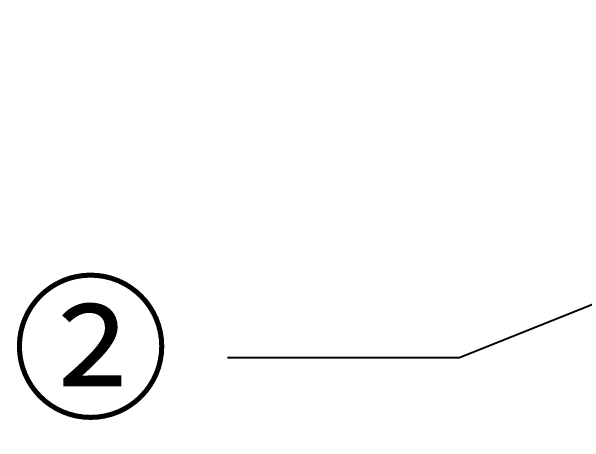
# Model space of a CAD drawing. Header units: millimetres. Extents: x 0 to 119933, y -45162 to 41221.
# Drawn here: x 10826.9 to 11222.3, y 1581.1 to 1878.7 of the extents above; entities that cross this region are included whole.
import ezdxf
from ezdxf import colors
from ezdxf.entities.mleader import LeaderData, LeaderLine
from ezdxf.math import Vec2, Vec3

# ---------------------------------------------------------------- set-up
doc = ezdxf.new("R2010")
doc.units = ezdxf.units.MM
doc.styles.get("Standard").update_dxf_attribs({"font": 'arial.ttf'})

msp = doc.modelspace()

# ---------------------------------------------------------------- leaders
ml = msp.add_multileader_mtext('Standard')
ml.set_content('{\\fSimSun|b0|i0|c134|p2;②}', color=256)
ml.set_leader_properties()
ml.build(insert=Vec2(0, 0))
ml.multileader.update_dxf_attribs({"arrow_head_size": 80, "scale": 20})
ctx = ml.context
ctx.base_point, ctx.scale, ctx.char_height, ctx.arrow_head_size, ctx.landing_gap_size, ctx.plane_origin = Vec3(10789.22, 1639.57, 2.79), 20, 80, 80, 40, Vec3(11824.02, 1639.57, 2.79)
ctx.text_align_type = 2
notes = []
notes.append((ctx, [(0, (1, 1, 0), (11136.03, 1639.57, 2.79), (-1, 0), 160, [(1, [(11624.02, 1639.57, 2.79), (11731.4, 1878.67, 2.79)], 0, [])])]))
ctx.mtext.insert, ctx.mtext.rotation, ctx.mtext.alignment, ctx.mtext.flow_direction = Vec3(10936.03, 1686.05, 2.79), -6.116046, 3, 5
for ctx, leaders in notes:
    for number, flags, end, landing, length, lines in leaders:
        leader = LeaderData()
        leader.index, (leader.has_last_leader_line, leader.has_dogleg_vector, leader.attachment_direction) = number, flags
        leader.last_leader_point, leader.dogleg_vector, leader.dogleg_length = Vec3(end), Vec3(landing), length
        for number, points, colour, breaks in lines:
            line = LeaderLine()
            line.index, line.vertices, line.color, line.breaks = number, Vec3.list(points), colors.encode_raw_color(colour), breaks
            leader.lines.append(line)
        ctx.leaders.append(leader)

doc.saveas('drawing.dxf')
